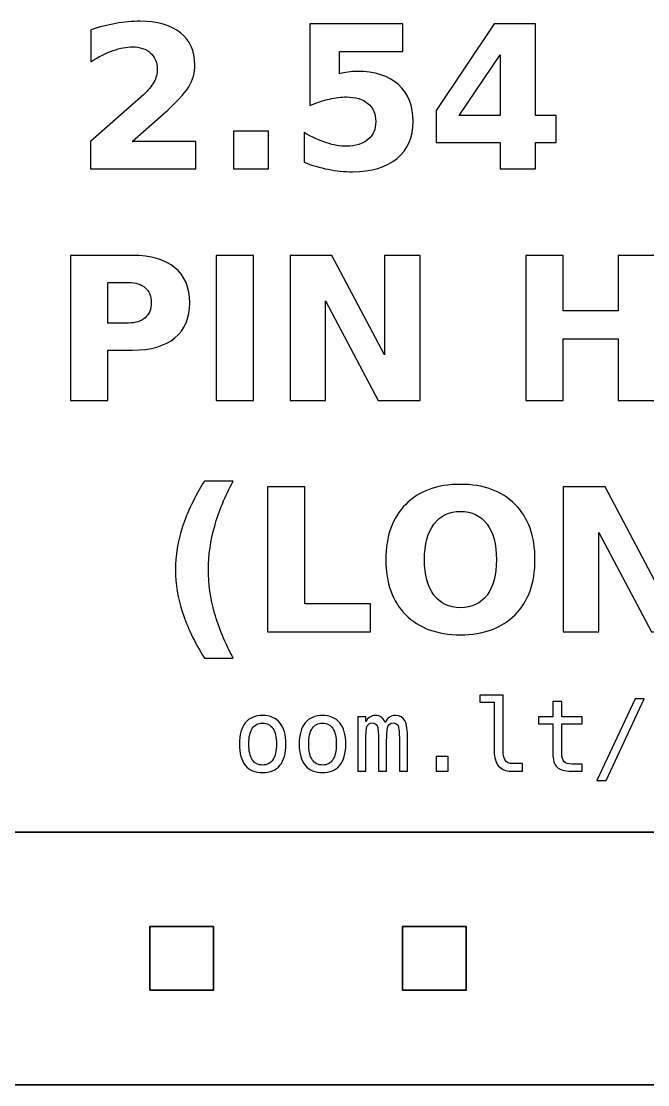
# Model space of a CAD drawing. Header units: centimetres. Extents: x -15.07 to -5.93, y -14.98 to -13.91.
# Drawn here: x -11.042 to -10.412, y -14.977 to -13.908 of the extents above; entities that cross this region are included whole.
import ezdxf

# ---------------------------------------------------------------- set-up
doc = ezdxf.new("R2010")
doc.units = ezdxf.units.CM
doc.header["$MEASUREMENT"] = 0
doc.layers.add('Layer 1', color=7, linetype='Continuous')

msp = doc.modelspace()

# ---------------------------------------------------------------- linework, layer by layer
at = {"layer": 'Layer 1', "color": 7, "lineweight": 35}
for points in [[(-10.91297, -14.88197), (-10.84897, -14.88197), (-10.84897, -14.81797), (-10.91297, -14.81797), (-10.91297, -14.88197)], [(-10.65897, -14.88197), (-10.59497, -14.88197), (-10.59497, -14.81797), (-10.65897, -14.81797), (-10.65897, -14.88197)]]:
    msp.add_lwpolyline(points, close=True, dxfattribs=at)
at = {"layer": 'Layer 1', "color": 250}
for points, knots in [([(-10.93086, -14.02855), (-10.93086, -14.02855), (-10.86669, -14.02855), (-10.86669, -14.02855), (-10.86669, -14.02855), (-10.86669, -14.02855), (-10.86669, -14.05618), (-10.86669, -14.05618), (-10.86669, -14.05618), (-10.86669, -14.05618), (-10.97266, -14.05618), (-10.97266, -14.05618), (-10.97266, -14.05618), (-10.97266, -14.05618), (-10.97266, -14.02855), (-10.97266, -14.02855), (-10.97266, -14.02855), (-10.97266, -14.02855), (-10.91942, -13.98158), (-10.91942, -13.98158), (-10.91942, -13.98158), (-10.91466, -13.97728), (-10.91116, -13.97308), (-10.90889, -13.96898), (-10.90889, -13.96898), (-10.90659, -13.96488), (-10.90546, -13.96061), (-10.90546, -13.95618), (-10.90546, -13.95618), (-10.90546, -13.94935), (-10.90776, -13.94385), (-10.91236, -13.93968), (-10.91236, -13.93968), (-10.91692, -13.93551), (-10.92302, -13.93345), (-10.93066, -13.93345), (-10.93066, -13.93345), (-10.93652, -13.93345), (-10.94292, -13.93471), (-10.94989, -13.93721), (-10.94989, -13.93721), (-10.95686, -13.93971), (-10.96432, -13.94345), (-10.97226, -13.94838), (-10.97226, -13.94838), (-10.97226, -13.94838), (-10.97226, -13.91635), (-10.97226, -13.91635), (-10.97226, -13.91635), (-10.96379, -13.91355), (-10.95542, -13.91141), (-10.94716, -13.90995), (-10.94716, -13.90995), (-10.93889, -13.90848), (-10.93079, -13.90775), (-10.92282, -13.90775), (-10.92282, -13.90775), (-10.90539, -13.90775), (-10.89182, -13.91158), (-10.88216, -13.91928), (-10.88216, -13.91928), (-10.87249, -13.92695), (-10.86766, -13.93765), (-10.86766, -13.95141), (-10.86766, -13.95141), (-10.86766, -13.95935), (-10.86972, -13.96675), (-10.87382, -13.97361), (-10.87382, -13.97361), (-10.87792, -13.98048), (-10.88656, -13.98968), (-10.89969, -14.00121), (-10.89969, -14.00121), (-10.89969, -14.00121), (-10.93086, -14.02855), (-10.93086, -14.02855)], [0, 0, 0, 0, 0.0526316, 0.0526316, 0.0526316, 0.0526316, 0.1052632, 0.1052632, 0.1052632, 0.1052632, 0.1578947, 0.1578947, 0.1578947, 0.1578947, 0.2105263, 0.2105263, 0.2105263, 0.2105263, 0.2631579, 0.2631579, 0.2631579, 0.2631579, 0.3157895, 0.3157895, 0.3157895, 0.3157895, 0.3684211, 0.3684211, 0.3684211, 0.3684211, 0.4210526, 0.4210526, 0.4210526, 0.4210526, 0.4736842, 0.4736842, 0.4736842, 0.4736842, 0.5263158, 0.5263158, 0.5263158, 0.5263158, 0.5789474, 0.5789474, 0.5789474, 0.5789474, 0.6315789, 0.6315789, 0.6315789, 0.6315789, 0.6842105, 0.6842105, 0.6842105, 0.6842105, 0.7368421, 0.7368421, 0.7368421, 0.7368421, 0.7894737, 0.7894737, 0.7894737, 0.7894737, 0.8421053, 0.8421053, 0.8421053, 0.8421053, 0.8947368, 0.8947368, 0.8947368, 0.8947368, 0.9473684, 0.9473684, 0.9473684, 0.9473684, 1, 1, 1, 1]), ([(-10.75215, -13.91038), (-10.75215, -13.91038), (-10.65868, -13.91038), (-10.65868, -13.91038), (-10.65868, -13.91038), (-10.65868, -13.91038), (-10.65868, -13.93801), (-10.65868, -13.93801), (-10.65868, -13.93801), (-10.65868, -13.93801), (-10.72218, -13.93801), (-10.72218, -13.93801), (-10.72218, -13.93801), (-10.72218, -13.93801), (-10.72218, -13.96058), (-10.72218, -13.96058), (-10.72218, -13.96058), (-10.71932, -13.95981), (-10.71645, -13.95921), (-10.71355, -13.95878), (-10.71355, -13.95878), (-10.71065, -13.95835), (-10.70762, -13.95815), (-10.70452, -13.95815), (-10.70452, -13.95815), (-10.68672, -13.95815), (-10.67288, -13.96258), (-10.66298, -13.97148), (-10.66298, -13.97148), (-10.65308, -13.98035), (-10.64815, -13.99275), (-10.64815, -14.00861), (-10.64815, -14.00861), (-10.64815, -14.02438), (-10.65355, -14.03671), (-10.66432, -14.04565), (-10.66432, -14.04565), (-10.67508, -14.05455), (-10.69005, -14.05901), (-10.70918, -14.05901), (-10.70918, -14.05901), (-10.71745, -14.05901), (-10.72565, -14.05821), (-10.73375, -14.05661), (-10.73375, -14.05661), (-10.74185, -14.05501), (-10.74992, -14.05261), (-10.75792, -14.04935), (-10.75792, -14.04935), (-10.75792, -14.04935), (-10.75792, -14.01975), (-10.75792, -14.01975), (-10.75792, -14.01975), (-10.74998, -14.02431), (-10.74245, -14.02771), (-10.73532, -14.02998), (-10.73532, -14.02998), (-10.72818, -14.03228), (-10.72145, -14.03341), (-10.71515, -14.03341), (-10.71515, -14.03341), (-10.70602, -14.03341), (-10.69885, -14.03118), (-10.69362, -14.02671), (-10.69362, -14.02671), (-10.68838, -14.02228), (-10.68575, -14.01625), (-10.68575, -14.00861), (-10.68575, -14.00861), (-10.68575, -14.00095), (-10.68838, -13.99491), (-10.69362, -13.99048), (-10.69362, -13.99048), (-10.69885, -13.98605), (-10.70602, -13.98385), (-10.71515, -13.98385), (-10.71515, -13.98385), (-10.72055, -13.98385), (-10.72632, -13.98455), (-10.73242, -13.98595), (-10.73242, -13.98595), (-10.73855, -13.98735), (-10.74512, -13.98951), (-10.75215, -13.99245), (-10.75215, -13.99245), (-10.75215, -13.99245), (-10.75215, -13.91038), (-10.75215, -13.91038)], [0, 0, 0, 0, 0.0454545, 0.0454545, 0.0454545, 0.0454545, 0.0909091, 0.0909091, 0.0909091, 0.0909091, 0.1363636, 0.1363636, 0.1363636, 0.1363636, 0.1818182, 0.1818182, 0.1818182, 0.1818182, 0.2272727, 0.2272727, 0.2272727, 0.2272727, 0.2727273, 0.2727273, 0.2727273, 0.2727273, 0.3181818, 0.3181818, 0.3181818, 0.3181818, 0.3636364, 0.3636364, 0.3636364, 0.3636364, 0.4090909, 0.4090909, 0.4090909, 0.4090909, 0.4545455, 0.4545455, 0.4545455, 0.4545455, 0.5, 0.5, 0.5, 0.5, 0.5454545, 0.5454545, 0.5454545, 0.5454545, 0.5909091, 0.5909091, 0.5909091, 0.5909091, 0.6363636, 0.6363636, 0.6363636, 0.6363636, 0.6818182, 0.6818182, 0.6818182, 0.6818182, 0.7272727, 0.7272727, 0.7272727, 0.7272727, 0.7727273, 0.7727273, 0.7727273, 0.7727273, 0.8181818, 0.8181818, 0.8181818, 0.8181818, 0.8636364, 0.8636364, 0.8636364, 0.8636364, 0.9090909, 0.9090909, 0.9090909, 0.9090909, 0.9545455, 0.9545455, 0.9545455, 0.9545455, 1, 1, 1, 1]), ([(-10.56678, -13.91038), (-10.56678, -13.91038), (-10.52498, -13.91038), (-10.52498, -13.91038), (-10.52498, -13.91038), (-10.52498, -13.91038), (-10.52498, -14.00238), (-10.52498, -14.00238), (-10.52498, -14.00238), (-10.52498, -14.00238), (-10.50418, -14.00238), (-10.50418, -14.00238), (-10.50418, -14.00238), (-10.50418, -14.00238), (-10.50418, -14.02961), (-10.50418, -14.02961), (-10.50418, -14.02961), (-10.50418, -14.02961), (-10.52498, -14.02961), (-10.52498, -14.02961), (-10.52498, -14.02961), (-10.52498, -14.02961), (-10.52498, -14.05618), (-10.52498, -14.05618), (-10.52498, -14.05618), (-10.52498, -14.05618), (-10.56051, -14.05618), (-10.56051, -14.05618), (-10.56051, -14.05618), (-10.56051, -14.05618), (-10.56051, -14.02961), (-10.56051, -14.02961), (-10.56051, -14.02961), (-10.56051, -14.02961), (-10.62518, -14.02961), (-10.62518, -14.02961), (-10.62518, -14.02961), (-10.62518, -14.02961), (-10.62518, -13.99738), (-10.62518, -13.99738), (-10.62518, -13.99738), (-10.62518, -13.99738), (-10.56678, -13.91038), (-10.56678, -13.91038)], [0, 0, 0, 0, 0.0909091, 0.0909091, 0.0909091, 0.0909091, 0.1818182, 0.1818182, 0.1818182, 0.1818182, 0.2727273, 0.2727273, 0.2727273, 0.2727273, 0.3636364, 0.3636364, 0.3636364, 0.3636364, 0.4545455, 0.4545455, 0.4545455, 0.4545455, 0.5454545, 0.5454545, 0.5454545, 0.5454545, 0.6363636, 0.6363636, 0.6363636, 0.6363636, 0.7272727, 0.7272727, 0.7272727, 0.7272727, 0.8181818, 0.8181818, 0.8181818, 0.8181818, 0.9090909, 0.9090909, 0.9090909, 0.9090909, 1, 1, 1, 1]), ([(-10.56051, -13.94135), (-10.56051, -13.94135), (-10.60175, -14.00238), (-10.60175, -14.00238), (-10.60175, -14.00238), (-10.60175, -14.00238), (-10.56051, -14.00238), (-10.56051, -14.00238), (-10.56051, -14.00238), (-10.56051, -14.00238), (-10.56051, -13.94135), (-10.56051, -13.94135)], [0, 0, 0, 0, 0.3333333, 0.3333333, 0.3333333, 0.3333333, 0.6666667, 0.6666667, 0.6666667, 0.6666667, 1, 1, 1, 1]), ([(-10.82892, -14.01838), (-10.82892, -14.01838), (-10.79375, -14.01838), (-10.79375, -14.01838), (-10.79375, -14.01838), (-10.79375, -14.01838), (-10.79375, -14.05618), (-10.79375, -14.05618), (-10.79375, -14.05618), (-10.79375, -14.05618), (-10.82892, -14.05618), (-10.82892, -14.05618), (-10.82892, -14.05618), (-10.82892, -14.05618), (-10.82892, -14.01838), (-10.82892, -14.01838)], [0, 0, 0, 0, 0.25, 0.25, 0.25, 0.25, 0.5, 0.5, 0.5, 0.5, 0.75, 0.75, 0.75, 0.75, 1, 1, 1, 1]), ([(-10.99288, -14.14318), (-10.99288, -14.14318), (-10.93048, -14.14318), (-10.93048, -14.14318), (-10.93048, -14.14318), (-10.91192, -14.14318), (-10.89768, -14.14731), (-10.88775, -14.15555), (-10.88775, -14.15555), (-10.87782, -14.16378), (-10.87285, -14.17551), (-10.87285, -14.19075), (-10.87285, -14.19075), (-10.87285, -14.20601), (-10.87782, -14.21778), (-10.88775, -14.22601), (-10.88775, -14.22601), (-10.89768, -14.23425), (-10.91192, -14.23838), (-10.93048, -14.23838), (-10.93048, -14.23838), (-10.93048, -14.23838), (-10.95528, -14.23838), (-10.95528, -14.23838), (-10.95528, -14.23838), (-10.95528, -14.23838), (-10.95528, -14.28898), (-10.95528, -14.28898), (-10.95528, -14.28898), (-10.95528, -14.28898), (-10.99288, -14.28898), (-10.99288, -14.28898), (-10.99288, -14.28898), (-10.99288, -14.28898), (-10.99288, -14.14318), (-10.99288, -14.14318)], [0, 0, 0, 0, 0.1111111, 0.1111111, 0.1111111, 0.1111111, 0.2222222, 0.2222222, 0.2222222, 0.2222222, 0.3333333, 0.3333333, 0.3333333, 0.3333333, 0.4444444, 0.4444444, 0.4444444, 0.4444444, 0.5555556, 0.5555556, 0.5555556, 0.5555556, 0.6666667, 0.6666667, 0.6666667, 0.6666667, 0.7777778, 0.7777778, 0.7777778, 0.7777778, 0.8888889, 0.8888889, 0.8888889, 0.8888889, 1, 1, 1, 1]), ([(-10.84631, -14.14318), (-10.84631, -14.14318), (-10.80871, -14.14318), (-10.80871, -14.14318), (-10.80871, -14.14318), (-10.80871, -14.14318), (-10.80871, -14.28898), (-10.80871, -14.28898), (-10.80871, -14.28898), (-10.80871, -14.28898), (-10.84631, -14.28898), (-10.84631, -14.28898), (-10.84631, -14.28898), (-10.84631, -14.28898), (-10.84631, -14.14318), (-10.84631, -14.14318)], [0, 0, 0, 0, 0.25, 0.25, 0.25, 0.25, 0.5, 0.5, 0.5, 0.5, 0.75, 0.75, 0.75, 0.75, 1, 1, 1, 1]), ([(-10.77191, -14.14318), (-10.77191, -14.14318), (-10.72991, -14.14318), (-10.72991, -14.14318), (-10.72991, -14.14318), (-10.72991, -14.14318), (-10.67688, -14.24318), (-10.67688, -14.24318), (-10.67688, -14.24318), (-10.67688, -14.24318), (-10.67688, -14.14318), (-10.67688, -14.14318), (-10.67688, -14.14318), (-10.67688, -14.14318), (-10.64125, -14.14318), (-10.64125, -14.14318), (-10.64125, -14.14318), (-10.64125, -14.14318), (-10.64125, -14.28898), (-10.64125, -14.28898), (-10.64125, -14.28898), (-10.64125, -14.28898), (-10.68325, -14.28898), (-10.68325, -14.28898), (-10.68325, -14.28898), (-10.68325, -14.28898), (-10.73628, -14.18898), (-10.73628, -14.18898), (-10.73628, -14.18898), (-10.73628, -14.18898), (-10.73628, -14.28898), (-10.73628, -14.28898), (-10.73628, -14.28898), (-10.73628, -14.28898), (-10.77191, -14.28898), (-10.77191, -14.28898), (-10.77191, -14.28898), (-10.77191, -14.28898), (-10.77191, -14.14318), (-10.77191, -14.14318)], [0, 0, 0, 0, 0.1, 0.1, 0.1, 0.1, 0.2, 0.2, 0.2, 0.2, 0.3, 0.3, 0.3, 0.3, 0.4, 0.4, 0.4, 0.4, 0.5, 0.5, 0.5, 0.5, 0.6, 0.6, 0.6, 0.6, 0.7, 0.7, 0.7, 0.7, 0.8, 0.8, 0.8, 0.8, 0.9, 0.9, 0.9, 0.9, 1, 1, 1, 1]), ([(-10.53491, -14.14318), (-10.53491, -14.14318), (-10.49731, -14.14318), (-10.49731, -14.14318), (-10.49731, -14.14318), (-10.49731, -14.14318), (-10.49731, -14.19875), (-10.49731, -14.19875), (-10.49731, -14.19875), (-10.49731, -14.19875), (-10.44185, -14.19875), (-10.44185, -14.19875), (-10.44185, -14.19875), (-10.44185, -14.19875), (-10.44185, -14.14318), (-10.44185, -14.14318), (-10.44185, -14.14318), (-10.44185, -14.14318), (-10.40425, -14.14318), (-10.40425, -14.14318), (-10.40425, -14.14318), (-10.40425, -14.14318), (-10.40425, -14.28898), (-10.40425, -14.28898), (-10.40425, -14.28898), (-10.40425, -14.28898), (-10.44185, -14.28898), (-10.44185, -14.28898), (-10.44185, -14.28898), (-10.44185, -14.28898), (-10.44185, -14.22718), (-10.44185, -14.22718), (-10.44185, -14.22718), (-10.44185, -14.22718), (-10.49731, -14.22718), (-10.49731, -14.22718), (-10.49731, -14.22718), (-10.49731, -14.22718), (-10.49731, -14.28898), (-10.49731, -14.28898), (-10.49731, -14.28898), (-10.49731, -14.28898), (-10.53491, -14.28898), (-10.53491, -14.28898), (-10.53491, -14.28898), (-10.53491, -14.28898), (-10.53491, -14.14318), (-10.53491, -14.14318)], [0, 0, 0, 0, 0.0833333, 0.0833333, 0.0833333, 0.0833333, 0.1666667, 0.1666667, 0.1666667, 0.1666667, 0.25, 0.25, 0.25, 0.25, 0.3333333, 0.3333333, 0.3333333, 0.3333333, 0.4166667, 0.4166667, 0.4166667, 0.4166667, 0.5, 0.5, 0.5, 0.5, 0.5833333, 0.5833333, 0.5833333, 0.5833333, 0.6666667, 0.6666667, 0.6666667, 0.6666667, 0.75, 0.75, 0.75, 0.75, 0.8333333, 0.8333333, 0.8333333, 0.8333333, 0.9166667, 0.9166667, 0.9166667, 0.9166667, 1, 1, 1, 1]), ([(-10.95528, -14.17041), (-10.95528, -14.17041), (-10.95528, -14.21115), (-10.95528, -14.21115), (-10.95528, -14.21115), (-10.95528, -14.21115), (-10.93448, -14.21115), (-10.93448, -14.21115), (-10.93448, -14.21115), (-10.92718, -14.21115), (-10.92155, -14.20938), (-10.91758, -14.20581), (-10.91758, -14.20581), (-10.91362, -14.20228), (-10.91162, -14.19725), (-10.91162, -14.19075), (-10.91162, -14.19075), (-10.91162, -14.18421), (-10.91362, -14.17921), (-10.91758, -14.17568), (-10.91758, -14.17568), (-10.92155, -14.17218), (-10.92718, -14.17041), (-10.93448, -14.17041), (-10.93448, -14.17041), (-10.93448, -14.17041), (-10.95528, -14.17041), (-10.95528, -14.17041)], [0, 0, 0, 0, 0.1428571, 0.1428571, 0.1428571, 0.1428571, 0.2857143, 0.2857143, 0.2857143, 0.2857143, 0.4285714, 0.4285714, 0.4285714, 0.4285714, 0.5714286, 0.5714286, 0.5714286, 0.5714286, 0.7142857, 0.7142857, 0.7142857, 0.7142857, 0.8571429, 0.8571429, 0.8571429, 0.8571429, 1, 1, 1, 1]), ([(-10.82903, -14.54815), (-10.82903, -14.54815), (-10.85803, -14.54815), (-10.85803, -14.54815), (-10.85803, -14.54815), (-10.868, -14.53208), (-10.87536, -14.51678), (-10.8801, -14.50228), (-10.8801, -14.50228), (-10.88486, -14.48781), (-10.88723, -14.47345), (-10.88723, -14.45918), (-10.88723, -14.45918), (-10.88723, -14.44491), (-10.88483, -14.43048), (-10.88006, -14.41588), (-10.88006, -14.41588), (-10.87526, -14.40125), (-10.86793, -14.38598), (-10.85803, -14.37001), (-10.85803, -14.37001), (-10.85803, -14.37001), (-10.82903, -14.37001), (-10.82903, -14.37001), (-10.82903, -14.37001), (-10.83736, -14.38545), (-10.8436, -14.40055), (-10.84776, -14.41528), (-10.84776, -14.41528), (-10.85193, -14.43001), (-10.85403, -14.44458), (-10.85403, -14.45898), (-10.85403, -14.45898), (-10.85403, -14.47338), (-10.85196, -14.48795), (-10.84783, -14.50275), (-10.84783, -14.50275), (-10.8437, -14.51751), (-10.83743, -14.53265), (-10.82903, -14.54815)], [0, 0, 0, 0, 0.1, 0.1, 0.1, 0.1, 0.2, 0.2, 0.2, 0.2, 0.3, 0.3, 0.3, 0.3, 0.4, 0.4, 0.4, 0.4, 0.5, 0.5, 0.5, 0.5, 0.6, 0.6, 0.6, 0.6, 0.7, 0.7, 0.7, 0.7, 0.8, 0.8, 0.8, 0.8, 0.9, 0.9, 0.9, 0.9, 1, 1, 1, 1]), ([(-10.79466, -14.37598), (-10.79466, -14.37598), (-10.75706, -14.37598), (-10.75706, -14.37598), (-10.75706, -14.37598), (-10.75706, -14.37598), (-10.75706, -14.49335), (-10.75706, -14.49335), (-10.75706, -14.49335), (-10.75706, -14.49335), (-10.69106, -14.49335), (-10.69106, -14.49335), (-10.69106, -14.49335), (-10.69106, -14.49335), (-10.69106, -14.52178), (-10.69106, -14.52178), (-10.69106, -14.52178), (-10.69106, -14.52178), (-10.79466, -14.52178), (-10.79466, -14.52178), (-10.79466, -14.52178), (-10.79466, -14.52178), (-10.79466, -14.37598), (-10.79466, -14.37598)], [0, 0, 0, 0, 0.1666667, 0.1666667, 0.1666667, 0.1666667, 0.3333333, 0.3333333, 0.3333333, 0.3333333, 0.5, 0.5, 0.5, 0.5, 0.6666667, 0.6666667, 0.6666667, 0.6666667, 0.8333333, 0.8333333, 0.8333333, 0.8333333, 1, 1, 1, 1]), ([(-10.60063, -14.37335), (-10.5772, -14.37335), (-10.55883, -14.38005), (-10.54557, -14.39348), (-10.54557, -14.39348), (-10.53227, -14.40688), (-10.52563, -14.42538), (-10.52563, -14.44901), (-10.52563, -14.44901), (-10.52563, -14.47258), (-10.53227, -14.49108), (-10.54557, -14.50448), (-10.54557, -14.50448), (-10.55883, -14.51791), (-10.5772, -14.52461), (-10.60063, -14.52461), (-10.60063, -14.52461), (-10.624, -14.52461), (-10.64233, -14.51791), (-10.65567, -14.50448), (-10.65567, -14.50448), (-10.66897, -14.49108), (-10.67563, -14.47258), (-10.67563, -14.44901), (-10.67563, -14.44901), (-10.67563, -14.42538), (-10.66897, -14.40688), (-10.65567, -14.39348), (-10.65567, -14.39348), (-10.64233, -14.38005), (-10.624, -14.37335), (-10.60063, -14.37335)], [0, 0, 0, 0, 0.125, 0.125, 0.125, 0.125, 0.25, 0.25, 0.25, 0.25, 0.375, 0.375, 0.375, 0.375, 0.5, 0.5, 0.5, 0.5, 0.625, 0.625, 0.625, 0.625, 0.75, 0.75, 0.75, 0.75, 0.875, 0.875, 0.875, 0.875, 1, 1, 1, 1]), ([(-10.4972, -14.37598), (-10.4972, -14.37598), (-10.4552, -14.37598), (-10.4552, -14.37598), (-10.4552, -14.37598), (-10.4552, -14.37598), (-10.40217, -14.47598), (-10.40217, -14.47598), (-10.40217, -14.47598), (-10.40217, -14.47598), (-10.40217, -14.37598), (-10.40217, -14.37598), (-10.40217, -14.37598), (-10.40217, -14.37598), (-10.36654, -14.37598), (-10.36654, -14.37598), (-10.36654, -14.37598), (-10.36654, -14.37598), (-10.36654, -14.52178), (-10.36654, -14.52178), (-10.36654, -14.52178), (-10.36654, -14.52178), (-10.40854, -14.52178), (-10.40854, -14.52178), (-10.40854, -14.52178), (-10.40854, -14.52178), (-10.46157, -14.42178), (-10.46157, -14.42178), (-10.46157, -14.42178), (-10.46157, -14.42178), (-10.46157, -14.52178), (-10.46157, -14.52178), (-10.46157, -14.52178), (-10.46157, -14.52178), (-10.4972, -14.52178), (-10.4972, -14.52178), (-10.4972, -14.52178), (-10.4972, -14.52178), (-10.4972, -14.37598), (-10.4972, -14.37598)], [0, 0, 0, 0, 0.1, 0.1, 0.1, 0.1, 0.2, 0.2, 0.2, 0.2, 0.3, 0.3, 0.3, 0.3, 0.4, 0.4, 0.4, 0.4, 0.5, 0.5, 0.5, 0.5, 0.6, 0.6, 0.6, 0.6, 0.7, 0.7, 0.7, 0.7, 0.8, 0.8, 0.8, 0.8, 0.9, 0.9, 0.9, 0.9, 1, 1, 1, 1]), ([(-10.60063, -14.40058), (-10.6121, -14.40058), (-10.62097, -14.40481), (-10.6273, -14.41328), (-10.6273, -14.41328), (-10.6336, -14.42175), (-10.63677, -14.43365), (-10.63677, -14.44901), (-10.63677, -14.44901), (-10.63677, -14.46435), (-10.6336, -14.47621), (-10.6273, -14.48468), (-10.6273, -14.48468), (-10.62097, -14.49315), (-10.6121, -14.49738), (-10.60063, -14.49738), (-10.60063, -14.49738), (-10.5891, -14.49738), (-10.5802, -14.49315), (-10.57387, -14.48468), (-10.57387, -14.48468), (-10.56757, -14.47621), (-10.5644, -14.46435), (-10.5644, -14.44901), (-10.5644, -14.44901), (-10.5644, -14.43365), (-10.56757, -14.42175), (-10.57387, -14.41328), (-10.57387, -14.41328), (-10.5802, -14.40481), (-10.5891, -14.40058), (-10.60063, -14.40058)], [0, 0, 0, 0, 0.125, 0.125, 0.125, 0.125, 0.25, 0.25, 0.25, 0.25, 0.375, 0.375, 0.375, 0.375, 0.5, 0.5, 0.5, 0.5, 0.625, 0.625, 0.625, 0.625, 0.75, 0.75, 0.75, 0.75, 0.875, 0.875, 0.875, 0.875, 1, 1, 1, 1]), ([(-10.55763, -14.64195), (-10.55763, -14.64599), (-10.5569, -14.64902), (-10.55541, -14.65107), (-10.55541, -14.65107), (-10.55393, -14.65312), (-10.55175, -14.65415), (-10.54885, -14.65415), (-10.54885, -14.65415), (-10.54885, -14.65415), (-10.53835, -14.65415), (-10.53835, -14.65415), (-10.53835, -14.65415), (-10.53835, -14.65415), (-10.53835, -14.66177), (-10.53835, -14.66177), (-10.53835, -14.66177), (-10.53835, -14.66177), (-10.54971, -14.66177), (-10.54971, -14.66177), (-10.54971, -14.66177), (-10.5551, -14.66177), (-10.55925, -14.66004), (-10.5622, -14.65659), (-10.5622, -14.65659), (-10.56515, -14.65314), (-10.56661, -14.64825), (-10.56661, -14.64195), (-10.56661, -14.64195), (-10.56661, -14.64195), (-10.56661, -14.59229), (-10.56661, -14.59229), (-10.56661, -14.59229), (-10.56661, -14.59229), (-10.58101, -14.59229), (-10.58101, -14.59229), (-10.58101, -14.59229), (-10.58101, -14.59229), (-10.58101, -14.58525), (-10.58101, -14.58525), (-10.58101, -14.58525), (-10.58101, -14.58525), (-10.55763, -14.58525), (-10.55763, -14.58525), (-10.55763, -14.58525), (-10.55763, -14.58525), (-10.55763, -14.64195), (-10.55763, -14.64195)], [0, 0, 0, 0, 0.0833333, 0.0833333, 0.0833333, 0.0833333, 0.1666667, 0.1666667, 0.1666667, 0.1666667, 0.25, 0.25, 0.25, 0.25, 0.3333333, 0.3333333, 0.3333333, 0.3333333, 0.4166667, 0.4166667, 0.4166667, 0.4166667, 0.5, 0.5, 0.5, 0.5, 0.5833333, 0.5833333, 0.5833333, 0.5833333, 0.6666667, 0.6666667, 0.6666667, 0.6666667, 0.75, 0.75, 0.75, 0.75, 0.8333333, 0.8333333, 0.8333333, 0.8333333, 0.9166667, 0.9166667, 0.9166667, 0.9166667, 1, 1, 1, 1]), ([(-10.49865, -14.59155), (-10.49865, -14.59155), (-10.49865, -14.60709), (-10.49865, -14.60709), (-10.49865, -14.60709), (-10.49865, -14.60709), (-10.47823, -14.60709), (-10.47823, -14.60709), (-10.47823, -14.60709), (-10.47823, -14.60709), (-10.47823, -14.61407), (-10.47823, -14.61407), (-10.47823, -14.61407), (-10.47823, -14.61407), (-10.49865, -14.61407), (-10.49865, -14.61407), (-10.49865, -14.61407), (-10.49865, -14.61407), (-10.49865, -14.64375), (-10.49865, -14.64375), (-10.49865, -14.64375), (-10.49865, -14.64779), (-10.49788, -14.6506), (-10.49635, -14.65219), (-10.49635, -14.65219), (-10.49481, -14.65379), (-10.49215, -14.65459), (-10.48835, -14.65459), (-10.48835, -14.65459), (-10.48835, -14.65459), (-10.47823, -14.65459), (-10.47823, -14.65459), (-10.47823, -14.65459), (-10.47823, -14.65459), (-10.47823, -14.66177), (-10.47823, -14.66177), (-10.47823, -14.66177), (-10.47823, -14.66177), (-10.48921, -14.66177), (-10.48921, -14.66177), (-10.48921, -14.66177), (-10.49596, -14.66177), (-10.50071, -14.66042), (-10.50348, -14.65772), (-10.50348, -14.65772), (-10.50625, -14.65502), (-10.50763, -14.65035), (-10.50763, -14.64375), (-10.50763, -14.64375), (-10.50763, -14.64375), (-10.50763, -14.61407), (-10.50763, -14.61407), (-10.50763, -14.61407), (-10.50763, -14.61407), (-10.52223, -14.61407), (-10.52223, -14.61407), (-10.52223, -14.61407), (-10.52223, -14.61407), (-10.52223, -14.60709), (-10.52223, -14.60709), (-10.52223, -14.60709), (-10.52223, -14.60709), (-10.50763, -14.60709), (-10.50763, -14.60709), (-10.50763, -14.60709), (-10.50763, -14.60709), (-10.50763, -14.59155), (-10.50763, -14.59155), (-10.50763, -14.59155), (-10.50763, -14.59155), (-10.49865, -14.59155), (-10.49865, -14.59155)], [0, 0, 0, 0, 0.0555556, 0.0555556, 0.0555556, 0.0555556, 0.1111111, 0.1111111, 0.1111111, 0.1111111, 0.1666667, 0.1666667, 0.1666667, 0.1666667, 0.2222222, 0.2222222, 0.2222222, 0.2222222, 0.2777778, 0.2777778, 0.2777778, 0.2777778, 0.3333333, 0.3333333, 0.3333333, 0.3333333, 0.3888889, 0.3888889, 0.3888889, 0.3888889, 0.4444444, 0.4444444, 0.4444444, 0.4444444, 0.5, 0.5, 0.5, 0.5, 0.5555556, 0.5555556, 0.5555556, 0.5555556, 0.6111111, 0.6111111, 0.6111111, 0.6111111, 0.6666667, 0.6666667, 0.6666667, 0.6666667, 0.7222222, 0.7222222, 0.7222222, 0.7222222, 0.7777778, 0.7777778, 0.7777778, 0.7777778, 0.8333333, 0.8333333, 0.8333333, 0.8333333, 0.8888889, 0.8888889, 0.8888889, 0.8888889, 0.9444444, 0.9444444, 0.9444444, 0.9444444, 1, 1, 1, 1]), ([(-10.42501, -14.58887), (-10.42501, -14.58887), (-10.41573, -14.58887), (-10.41573, -14.58887), (-10.41573, -14.58887), (-10.41573, -14.58887), (-10.45411, -14.67105), (-10.45411, -14.67105), (-10.45411, -14.67105), (-10.45411, -14.67105), (-10.46345, -14.67105), (-10.46345, -14.67105), (-10.46345, -14.67105), (-10.46345, -14.67105), (-10.42501, -14.58887), (-10.42501, -14.58887)], [0, 0, 0, 0, 0.25, 0.25, 0.25, 0.25, 0.5, 0.5, 0.5, 0.5, 0.75, 0.75, 0.75, 0.75, 1, 1, 1, 1]), ([(-10.79955, -14.60577), (-10.79196, -14.60577), (-10.78616, -14.60822), (-10.78215, -14.61314), (-10.78215, -14.61314), (-10.77813, -14.61805), (-10.77611, -14.62517), (-10.77611, -14.63447), (-10.77611, -14.63447), (-10.77611, -14.64382), (-10.77811, -14.65094), (-10.78211, -14.65584), (-10.78211, -14.65584), (-10.78613, -14.66074), (-10.79193, -14.66319), (-10.79955, -14.66319), (-10.79955, -14.66319), (-10.80715, -14.66319), (-10.81293, -14.66074), (-10.81695, -14.65584), (-10.81695, -14.65584), (-10.82095, -14.65094), (-10.82295, -14.64382), (-10.82295, -14.63447), (-10.82295, -14.63447), (-10.82295, -14.62517), (-10.82095, -14.61805), (-10.81695, -14.61314), (-10.81695, -14.61314), (-10.81293, -14.60822), (-10.80715, -14.60577), (-10.79955, -14.60577)], [0, 0, 0, 0, 0.125, 0.125, 0.125, 0.125, 0.25, 0.25, 0.25, 0.25, 0.375, 0.375, 0.375, 0.375, 0.5, 0.5, 0.5, 0.5, 0.625, 0.625, 0.625, 0.625, 0.75, 0.75, 0.75, 0.75, 0.875, 0.875, 0.875, 0.875, 1, 1, 1, 1]), ([(-10.73935, -14.60577), (-10.73176, -14.60577), (-10.72596, -14.60822), (-10.72195, -14.61314), (-10.72195, -14.61314), (-10.71793, -14.61805), (-10.71591, -14.62517), (-10.71591, -14.63447), (-10.71591, -14.63447), (-10.71591, -14.64382), (-10.71791, -14.65094), (-10.72191, -14.65584), (-10.72191, -14.65584), (-10.72593, -14.66074), (-10.73173, -14.66319), (-10.73935, -14.66319), (-10.73935, -14.66319), (-10.74695, -14.66319), (-10.75273, -14.66074), (-10.75675, -14.65584), (-10.75675, -14.65584), (-10.76075, -14.65094), (-10.76275, -14.64382), (-10.76275, -14.63447), (-10.76275, -14.63447), (-10.76275, -14.62517), (-10.76075, -14.61805), (-10.75675, -14.61314), (-10.75675, -14.61314), (-10.75273, -14.60822), (-10.74695, -14.60577), (-10.73935, -14.60577)], [0, 0, 0, 0, 0.125, 0.125, 0.125, 0.125, 0.25, 0.25, 0.25, 0.25, 0.375, 0.375, 0.375, 0.375, 0.5, 0.5, 0.5, 0.5, 0.625, 0.625, 0.625, 0.625, 0.75, 0.75, 0.75, 0.75, 0.875, 0.875, 0.875, 0.875, 1, 1, 1, 1]), ([(-10.67623, -14.61265), (-10.67513, -14.6103), (-10.67371, -14.60857), (-10.672, -14.60745), (-10.672, -14.60745), (-10.6703, -14.60634), (-10.66823, -14.60577), (-10.66583, -14.60577), (-10.66583, -14.60577), (-10.66143, -14.60577), (-10.65833, -14.60747), (-10.65653, -14.61087), (-10.65653, -14.61087), (-10.65471, -14.61427), (-10.65381, -14.62067), (-10.65381, -14.63009), (-10.65381, -14.63009), (-10.65381, -14.63009), (-10.65381, -14.66177), (-10.65381, -14.66177), (-10.65381, -14.66177), (-10.65381, -14.66177), (-10.66201, -14.66177), (-10.66201, -14.66177), (-10.66201, -14.66177), (-10.66201, -14.66177), (-10.66201, -14.63047), (-10.66201, -14.63047), (-10.66201, -14.63047), (-10.66201, -14.62275), (-10.66245, -14.61797), (-10.66331, -14.61609), (-10.66331, -14.61609), (-10.66416, -14.61422), (-10.66575, -14.61329), (-10.66803, -14.61329), (-10.66803, -14.61329), (-10.67063, -14.61329), (-10.67241, -14.61429), (-10.67338, -14.61629), (-10.67338, -14.61629), (-10.67433, -14.61829), (-10.67481, -14.62302), (-10.67481, -14.63047), (-10.67481, -14.63047), (-10.67481, -14.63047), (-10.67481, -14.66177), (-10.67481, -14.66177), (-10.67481, -14.66177), (-10.67481, -14.66177), (-10.68301, -14.66177), (-10.68301, -14.66177), (-10.68301, -14.66177), (-10.68301, -14.66177), (-10.68301, -14.63047), (-10.68301, -14.63047), (-10.68301, -14.63047), (-10.68301, -14.62265), (-10.68348, -14.61784), (-10.68441, -14.61602), (-10.68441, -14.61602), (-10.68533, -14.6142), (-10.687, -14.61329), (-10.68941, -14.61329), (-10.68941, -14.61329), (-10.6918, -14.61329), (-10.69345, -14.61429), (-10.69436, -14.61629), (-10.69436, -14.61629), (-10.6953, -14.61829), (-10.69576, -14.62302), (-10.69576, -14.63047), (-10.69576, -14.63047), (-10.69576, -14.63047), (-10.69576, -14.66177), (-10.69576, -14.66177), (-10.69576, -14.66177), (-10.69576, -14.66177), (-10.70391, -14.66177), (-10.70391, -14.66177), (-10.70391, -14.66177), (-10.70391, -14.66177), (-10.70391, -14.60709), (-10.70391, -14.60709), (-10.70391, -14.60709), (-10.70391, -14.60709), (-10.69576, -14.60709), (-10.69576, -14.60709), (-10.69576, -14.60709), (-10.69576, -14.60709), (-10.69576, -14.61177), (-10.69576, -14.61177), (-10.69576, -14.61177), (-10.6947, -14.60982), (-10.69335, -14.60834), (-10.69173, -14.6073), (-10.69173, -14.6073), (-10.69013, -14.60629), (-10.6883, -14.60577), (-10.68625, -14.60577), (-10.68625, -14.60577), (-10.68376, -14.60577), (-10.68171, -14.60634), (-10.68006, -14.60747), (-10.68006, -14.60747), (-10.67841, -14.60862), (-10.67715, -14.61034), (-10.67623, -14.61265)], [0, 0, 0, 0, 0.037037, 0.037037, 0.037037, 0.037037, 0.0740741, 0.0740741, 0.0740741, 0.0740741, 0.1111111, 0.1111111, 0.1111111, 0.1111111, 0.1481481, 0.1481481, 0.1481481, 0.1481481, 0.1851852, 0.1851852, 0.1851852, 0.1851852, 0.2222222, 0.2222222, 0.2222222, 0.2222222, 0.2592593, 0.2592593, 0.2592593, 0.2592593, 0.2962963, 0.2962963, 0.2962963, 0.2962963, 0.3333333, 0.3333333, 0.3333333, 0.3333333, 0.3703704, 0.3703704, 0.3703704, 0.3703704, 0.4074074, 0.4074074, 0.4074074, 0.4074074, 0.4444444, 0.4444444, 0.4444444, 0.4444444, 0.4814815, 0.4814815, 0.4814815, 0.4814815, 0.5185185, 0.5185185, 0.5185185, 0.5185185, 0.5555556, 0.5555556, 0.5555556, 0.5555556, 0.5925926, 0.5925926, 0.5925926, 0.5925926, 0.6296296, 0.6296296, 0.6296296, 0.6296296, 0.6666667, 0.6666667, 0.6666667, 0.6666667, 0.7037037, 0.7037037, 0.7037037, 0.7037037, 0.7407407, 0.7407407, 0.7407407, 0.7407407, 0.7777778, 0.7777778, 0.7777778, 0.7777778, 0.8148148, 0.8148148, 0.8148148, 0.8148148, 0.8518519, 0.8518519, 0.8518519, 0.8518519, 0.8888889, 0.8888889, 0.8888889, 0.8888889, 0.9259259, 0.9259259, 0.9259259, 0.9259259, 0.962963, 0.962963, 0.962963, 0.962963, 1, 1, 1, 1]), ([(-10.79955, -14.61339), (-10.80411, -14.61339), (-10.80756, -14.61515), (-10.80991, -14.6187), (-10.80991, -14.6187), (-10.81226, -14.62225), (-10.81343, -14.62752), (-10.81343, -14.63447), (-10.81343, -14.63447), (-10.81343, -14.6414), (-10.81226, -14.64665), (-10.80991, -14.65022), (-10.80991, -14.65022), (-10.80756, -14.65379), (-10.80411, -14.65557), (-10.79955, -14.65557), (-10.79955, -14.65557), (-10.79496, -14.65557), (-10.7915, -14.65379), (-10.78915, -14.65022), (-10.78915, -14.65022), (-10.7868, -14.64665), (-10.78563, -14.6414), (-10.78563, -14.63447), (-10.78563, -14.63447), (-10.78563, -14.62752), (-10.7868, -14.62225), (-10.78915, -14.6187), (-10.78915, -14.6187), (-10.7915, -14.61515), (-10.79496, -14.61339), (-10.79955, -14.61339)], [0, 0, 0, 0, 0.125, 0.125, 0.125, 0.125, 0.25, 0.25, 0.25, 0.25, 0.375, 0.375, 0.375, 0.375, 0.5, 0.5, 0.5, 0.5, 0.625, 0.625, 0.625, 0.625, 0.75, 0.75, 0.75, 0.75, 0.875, 0.875, 0.875, 0.875, 1, 1, 1, 1]), ([(-10.73935, -14.61339), (-10.74391, -14.61339), (-10.74736, -14.61515), (-10.74971, -14.6187), (-10.74971, -14.6187), (-10.75206, -14.62225), (-10.75323, -14.62752), (-10.75323, -14.63447), (-10.75323, -14.63447), (-10.75323, -14.6414), (-10.75206, -14.64665), (-10.74971, -14.65022), (-10.74971, -14.65022), (-10.74736, -14.65379), (-10.74391, -14.65557), (-10.73935, -14.65557), (-10.73935, -14.65557), (-10.73476, -14.65557), (-10.7313, -14.65379), (-10.72895, -14.65022), (-10.72895, -14.65022), (-10.7266, -14.64665), (-10.72543, -14.6414), (-10.72543, -14.63447), (-10.72543, -14.63447), (-10.72543, -14.62752), (-10.7266, -14.62225), (-10.72895, -14.6187), (-10.72895, -14.6187), (-10.7313, -14.61515), (-10.73476, -14.61339), (-10.73935, -14.61339)], [0, 0, 0, 0, 0.125, 0.125, 0.125, 0.125, 0.25, 0.25, 0.25, 0.25, 0.375, 0.375, 0.375, 0.375, 0.5, 0.5, 0.5, 0.5, 0.625, 0.625, 0.625, 0.625, 0.75, 0.75, 0.75, 0.75, 0.875, 0.875, 0.875, 0.875, 1, 1, 1, 1]), ([(-10.62515, -14.64687), (-10.62515, -14.64687), (-10.61285, -14.64687), (-10.61285, -14.64687), (-10.61285, -14.64687), (-10.61285, -14.64687), (-10.61285, -14.66177), (-10.61285, -14.66177), (-10.61285, -14.66177), (-10.61285, -14.66177), (-10.62515, -14.66177), (-10.62515, -14.66177), (-10.62515, -14.66177), (-10.62515, -14.66177), (-10.62515, -14.64687), (-10.62515, -14.64687)], [0, 0, 0, 0, 0.25, 0.25, 0.25, 0.25, 0.5, 0.5, 0.5, 0.5, 0.75, 0.75, 0.75, 0.75, 1, 1, 1, 1])]:
    msp.add_open_spline(points, degree=3, knots=knots, dxfattribs=at)
at = {"layer": 'Layer 1', "color": 7, "lineweight": 35}
msp.add_open_spline([(-15.072, -14.723), (-15.072, -14.723), (-5.928, -14.723), (-5.928, -14.723), (-5.928, -14.723), (-5.928, -14.723), (-5.928, -14.977), (-5.928, -14.977), (-5.928, -14.977), (-5.928, -14.977), (-15.072, -14.977), (-15.072, -14.977), (-15.072, -14.977), (-15.072, -14.977), (-15.072, -14.723), (-15.072, -14.723)], degree=3, knots=[0, 0, 0, 0, 0.25, 0.25, 0.25, 0.25, 0.5, 0.5, 0.5, 0.5, 0.75, 0.75, 0.75, 0.75, 1, 1, 1, 1], dxfattribs=at)

doc.saveas('drawing.dxf')
